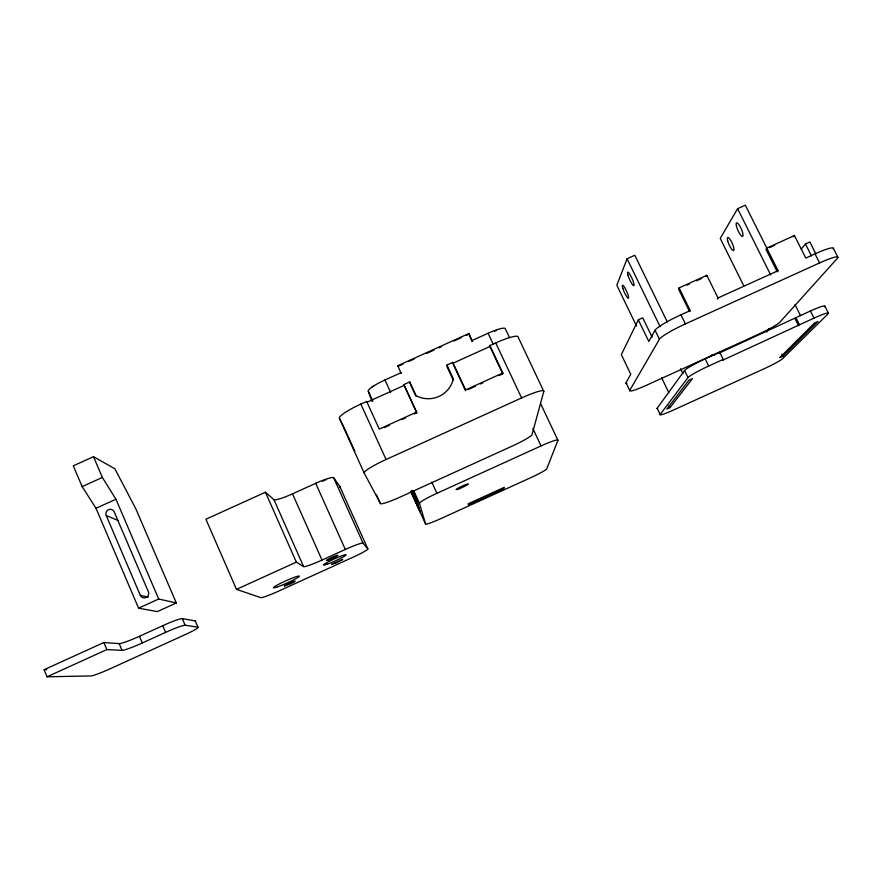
<?xml version="1.0" encoding="UTF-8"?>
<svg xmlns="http://www.w3.org/2000/svg" width="882" height="882" viewBox="0 0 882 882"><rect width="100%" height="100%" fill="white"/><g stroke="black" fill="none" stroke-linecap="round" stroke-linejoin="round"><path stroke-width="1.32" d="M468.838 333.517L472.102 341.224L468.838 333.517L397.771 365.721L397.925 366.394M499.003 375.556L502.718 373.869L489.874 346.505L489.929 345.557L495.739 342.933A25.225 4.024 -25.2 0 1 518.208 337.233L543.808 391.41L532.022 434.617A21.377 2.271 -24.9 0 1 512.089 446.149L400.737 496.809A21.389 2.271 -24.5 0 1 380.451 503.578L364.178 473.028L339.416 418.311A25.214 4.046 -24.5 0 1 360.848 404.088L366.669 401.442L379.26 429.082L416.613 412.126L403.923 384.552L409.744 381.917L416.084 395.687A25.567 25.192 -8.7 0 0 453.337 378.786L446.953 365.049L452.764 362.414L465.564 389.91L502.817 373.009L489.929 345.557M502.718 373.869L502.817 373.009M667.288 321.93L634.808 255.262L627.08 258.768L616.816 285.25L636.55 326.009M540.434 403.217L557.942 440.339L546.752 468.805A17.1 1.444 -24.9 0 1 530.633 477.724L441.397 518.373A17.1 1.455 -24.6 0 1 425.576 523.996L410.792 491.583M652.085 337.1L642.735 317.829L638.325 319.824L621.325 354.652L630.762 374.244L626.022 382.81L629.693 390.45A21.488 2.238 -25.4 0 0 646.826 385.103L757.263 334.862A21.708 2.194 -25.8 0 0 779.997 322.062L837.305 258.415A25.953 3.054 -26.3 0 0 819.598 262.924L685.413 323.892A25.567 3.12 -25.8 0 0 659.438 339.228L629.693 390.45M717.275 299.031L718.003 297.962L706.835 275.305L679.107 287.885L690.231 310.574L680.97 314.775A25.545 3.252 -25.9 0 0 655.072 330.232L648.832 341.521L638.325 319.824M679.107 287.885L678.501 288.987L689.581 311.611L690.231 310.574M833.281 248.812A25.931 3.186 -26.4 0 0 815.034 253.884L805.806 258.084L794.462 235.538L766.811 248.085L765.951 249.297L777.207 271.821L778.1 270.664L745.323 205.197L737.617 208.692L720.23 238.372L743.747 285.801M706.14 276.441L706.835 275.305M657.156 408.234L684.531 370.539A20.11 2.018 -25.6 0 1 705.181 358.864L719.712 352.249L723.229 359.415L722.501 360.297L813.976 318.126A20.352 1.896 -25.9 0 1 827.978 313.937L782.499 358.742A17.662 1.455 -25.6 0 1 763.922 368.841L673.837 409.865A17.508 1.477 -25.3 0 1 660.166 414.463L657.156 408.234A17.497 1.543 -25.4 0 0 657.641 408.675M793.524 236.795L794.462 235.538M660.166 414.463L687.993 377.639A20.121 1.929 -25.6 0 1 708.698 366.041L723.229 359.415M670.033 407.627L692.524 378.554L688.985 380.164L666.847 409.083L670.033 407.627L669.008 405.533M801.242 249.253L805.442 243.961L809.83 241.966L815.85 253.906M719.712 352.249L718.995 353.153L810.393 310.993A20.341 1.985 -25.9 0 1 824.438 306.881M782.94 356.207L817.967 321.467L814.439 323.066L779.765 357.651L782.94 356.207L781.904 354.123M265.427 492.222L205.914 519.244L236.486 589.363L260.752 597.643A17.386 1.477 -24.1 0 0 278.392 591.216L353.241 557.126A17.298 1.477 -24.3 0 0 367.838 548.869L339.735 486.357L333.661 477.768A18.015 2.348 -24.2 0 0 315.712 483.303L292.526 493.843A18.412 2.448 -24 0 1 273.927 499.62L265.427 492.222L296.352 562.121L303.606 566.608A18.533 1.698 -24.2 0 0 321.996 560.081L345.314 549.464A18.125 1.632 -24.3 0 1 363.064 543.18L367.838 548.869M718.003 297.962L778.1 270.664M322.525 481.263L326.23 479.576M364.178 473.028A25.346 3.197 -24.5 0 1 386.073 459.511L521.604 397.936A25.358 3.175 -25.1 0 1 543.808 391.41M138.584 608.172L158.705 599.021L176.323 602.968L135.828 508.793L114.858 468.772L93.481 456.689L73.294 465.828L82.147 486.61L96.006 508.286L138.584 608.172L157.36 611.601L176.323 602.968M195.242 620.884L197.965 627.19A17.442 1.455 -23.8 0 1 185.033 634.687L110.261 668.743A17.607 1.444 -23.6 0 1 90.978 675.921L47.044 676.803L44.1 669.714L103.867 642.515L119.18 643.606A18.72 1.731 -23.6 0 0 139.455 636.286L162.74 625.691A18.279 1.665 -23.7 0 1 182.331 618.635L195.242 620.884A17.431 1.521 -23.8 0 1 195.407 621.248M425.576 523.996L419.479 503.368A19.536 1.896 -24.6 0 1 436.91 493.314L541.041 445.928A19.558 1.896 -25 0 1 557.942 440.339M236.486 589.363L296.352 562.121M47.044 676.803L106.843 649.582L122.047 650.365A18.731 1.654 -23.6 0 0 142.3 642.978L165.595 632.372A18.29 1.599 -23.7 0 1 185.165 625.239L197.965 627.19M82.147 486.61L102.367 477.449L115.95 499.245L158.705 599.021M399.171 365.832L402.909 364.145M409.127 361.322L414.099 359.062M426.546 353.428L434.01 350.044M438.982 347.795L441.474 346.67M453.91 341.025L461.374 337.652M466.358 335.392L468.838 334.267M96.006 508.286L115.95 499.245M371.95 401.321L368.279 391.145A19.338 3.241 -24.6 0 1 384.971 379.977L400.99 372.722L401.145 373.373L397.771 365.721M472.102 340.496L488.088 333.253A19.36 3.23 -25.3 0 1 505.419 328.986L509.509 337.652M372.094 386.79L373.825 386.007M494.692 331.235L496.412 330.452M403.923 384.552L404.11 385.379L366.967 402.225L366.669 401.442M465.575 390.726L452.808 363.296L489.874 346.505M686.913 285.173L689.316 284.081M696.526 280.807L701.333 278.624M769.71 247.599L774.727 245.317M384.486 427.527L389.458 425.267M401.861 419.634L405.588 417.947M414.275 414.011L416.756 412.875L416.613 412.126M468.055 389.601L475.475 386.228M480.436 383.979L482.906 382.854M44.1 669.714L46.779 669.703M140.326 595.361A4.454 4.344 -57.3 0 0 146.059 597.555A4.454 4.344 -57.3 0 0 148.363 591.701L114.197 511.858A4.41 4.289 -49.7 0 0 108.519 509.708A4.41 4.289 -49.7 0 0 106.215 515.485L140.326 595.361L148.319 597.136M106.215 515.485L118.243 520.567M339.416 418.311L343.374 425.995M413.845 491.726L414.308 492.542L413.482 490.546M833.38 248.305L837.9 257.235M815.034 253.884L819.598 262.924M805.442 243.961L811.451 255.901M824.868 306.109L828.418 313.176M810.393 310.993L813.976 318.126M795.024 304.632L800.547 315.679M795.906 317.586L799.467 324.73M794.969 318.589L798.53 325.701M737.617 208.692L770.692 274.964M705.181 358.864L708.698 366.041M680.97 314.775L685.413 323.892M684.531 370.539L687.993 377.639M627.08 258.768L660.144 326.737M680.573 368.753L682.977 373.692M655.072 330.232L659.438 339.228M661.665 377.893L668.832 392.711M495.739 342.933L521.604 397.936M488.088 333.253L493.325 344.388M532.893 428.586L541.041 445.928M413.195 491.428L415.246 495.596L413.614 491.759M411.839 492.443L419.479 509.41L411.563 492.2M413.063 492.112L416.15 498.55L412.754 490.778M411.784 491.406L418.685 506.83L412.379 493.258M410.659 384.828L415.819 396.018M404.11 385.379L416.756 412.875M384.971 379.977L390.682 392.435M431.772 482.101L436.91 493.314M411.894 490.745L417.87 504.162L411.464 490.392M368.279 391.145L372.832 401.123M413.79 490.899L419.479 503.368M360.848 404.088L386.073 459.511M412.522 491.175L417.021 501.406L412.037 490.789M376.482 494.813L380.451 503.578M343.925 427.197L354.807 451.253M333.661 477.768L363.064 543.18M315.712 483.303L345.314 549.464M292.526 493.843L321.996 560.081M273.927 499.62L303.606 566.608M182.331 618.635L185.165 625.239M93.481 456.689L102.367 477.449M162.74 625.691L165.595 632.372M139.455 636.286L142.3 642.978M119.18 643.606L122.047 650.365M103.867 642.515L106.843 649.582M409.744 381.917L410.086 383.582M446.953 365.049L447.086 366.802L453.425 380.462L453.337 378.786M452.764 362.414L452.808 363.296M768.928 328.788A57.617 55.809 16.4 0 1 766.756 332.04M714.519 355.082A57.617 55.809 16.4 0 1 711.851 354.751M339.735 486.357A17.199 2.15 -24.2 0 1 339.526 487.062M626.749 383.472A21.477 2.337 -25.5 0 1 626.022 382.81M468.342 503.71L468.342 504.835L504.008 488.584L504.25 487.36L468.342 503.71M284.302 585.946C296.286 582.671 300.971 576.85 284.302 585.946M331.764 564.248L336.24 562.903L342.778 559.375L331.764 564.248M411.773 493.247L420.251 511.913L411.773 493.247M628.039 275.393A7.453 1.323 65.8 0 0 633.717 285.746A7.453 1.323 65.8 0 0 630.652 275.636A7.453 1.323 65.8 0 0 628.039 275.393M622.802 288.293A7.199 1.246 65.7 0 0 628.282 298.325A7.199 1.246 65.7 0 0 625.294 288.612A7.199 1.246 65.7 0 0 622.802 288.293M736.459 226.255A7.442 1.841 65.9 0 0 742.457 236.442A7.442 1.841 65.9 0 0 739.877 226.134A7.442 1.841 65.9 0 0 736.459 226.255M727.672 240.731A7.188 1.72 65.8 0 0 733.449 250.62A7.188 1.72 65.8 0 0 730.913 240.72A7.188 1.72 65.8 0 0 727.672 240.731M459.18 488.782A6.736 0.639 -24.7 0 0 468.364 483.998A6.736 0.639 -24.7 0 0 459.18 487.559A6.736 0.639 -24.7 0 0 459.18 488.782M278.216 586.629A14.233 1.246 -24.1 0 0 299.219 576.464A14.233 1.246 -24.1 0 0 281.711 582.748A14.233 1.246 -24.1 0 0 278.216 586.629M327.409 564.105A12.414 1.091 -24.3 0 0 345.909 555.153A12.414 1.091 -24.3 0 0 331.015 560.456A12.414 1.091 -24.3 0 0 327.409 564.105M328.512 559.982A6.328 0.562 -24.3 0 0 337.916 555.417A6.328 0.562 -24.3 0 0 330.298 558.13A6.328 0.562 -24.3 0 0 328.512 559.982"/></g></svg>
